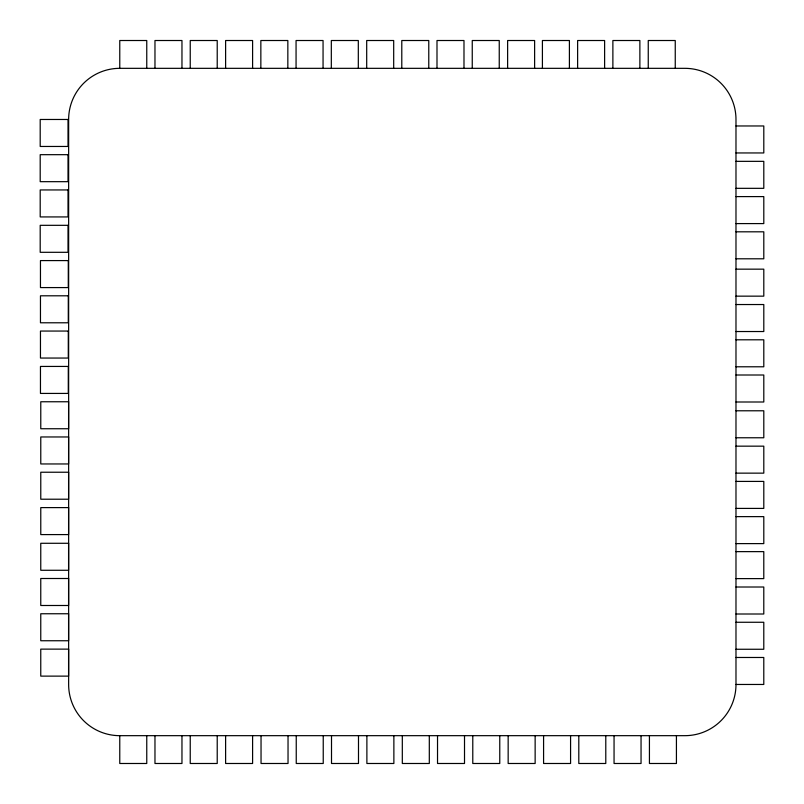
<?xml version="1.0" encoding="UTF-8"?>
<svg xmlns="http://www.w3.org/2000/svg" width="804" height="804" viewBox="0 0 804 804"><rect width="100%" height="100%" fill="white"/><g stroke="black" fill="none" stroke-linecap="round" stroke-linejoin="round"><path stroke-width="1.21" d="M119.766 68.33L684.857 68.33A51.124 51.124 0 0 1 735.982 119.454L735.982 684.546A51.124 51.124 0 0 1 684.857 735.67L119.766 735.67A51.124 51.124 0 0 1 68.641 684.546L68.641 119.454A51.124 51.124 0 0 1 119.766 68.33L119.766 40.512L146.76 40.512L146.76 68.33M735.982 125.967L763.8 125.967L763.8 152.951L735.982 152.951M735.982 161.343L763.8 161.343L763.8 188.327L735.982 188.327M735.982 196.598L763.8 196.598L763.8 223.592L735.982 223.592M735.982 231.813L763.8 231.813L763.8 258.798L735.982 258.798M735.982 269.159L763.8 269.159L763.8 296.153L735.982 296.153M735.982 304.535L763.8 304.535L763.8 331.529L735.982 331.529M735.982 339.801L763.8 339.801L763.8 366.785L735.982 366.785M735.982 375.006L763.8 375.006L763.8 402L735.982 402M735.982 410.784L763.8 410.784L763.8 437.768L735.982 437.768M735.982 446.16L763.8 446.16L763.8 473.144L735.982 473.144M735.982 481.415L763.8 481.415L763.8 508.409L735.982 508.409M735.982 516.63L763.8 516.63L763.8 543.615L735.982 543.615M735.972 551.634L763.79 551.634L763.79 578.619L735.972 578.619M735.972 587.01L763.79 587.01L763.79 614.005L735.972 614.005M735.972 622.266L763.79 622.266L763.79 649.26L735.972 649.26M735.972 657.481L763.79 657.481L763.79 684.465L735.972 684.465M676.425 735.67L676.425 763.488L649.431 763.488L649.431 735.67M675.249 68.33L675.249 40.512L648.255 40.512L648.255 68.33M641.049 735.67L641.049 763.488L614.055 763.488L614.055 735.67M639.873 68.33L639.873 40.512L612.879 40.512L612.879 68.33M605.784 735.67L605.784 763.488L578.8 763.488L578.8 735.67M604.618 68.33L604.618 40.512L577.624 40.512L577.624 68.33M570.579 735.67L570.579 763.488L543.584 763.488L543.584 735.67M569.403 68.33L569.403 40.512L542.409 40.512L542.409 68.33M535.142 735.67L535.142 763.488L508.158 763.488L508.158 735.67M534.62 68.33L534.62 40.512L507.625 40.512L507.625 68.33M499.766 735.67L499.766 763.488L472.782 763.488L472.782 735.67M499.244 68.33L499.244 40.512L472.249 40.512L472.249 68.33M464.511 735.67L464.511 763.488L437.527 763.488L437.527 735.67M463.988 68.33L463.988 40.512L436.994 40.512L436.994 68.33M429.306 735.67L429.306 763.488L402.312 763.488L402.312 735.67M428.773 68.33L428.773 40.512L401.789 40.512L401.789 68.33M393.87 735.67L393.87 763.488L366.885 763.488L366.885 735.67M393.689 68.33L393.689 40.512L366.694 40.512L366.694 68.33M358.494 735.67L358.494 763.488L331.509 763.488L331.509 735.67M358.313 68.33L358.313 40.512L331.318 40.512L331.318 68.33M323.238 735.67L323.238 763.488L296.244 763.488L296.244 735.67M323.057 68.33L323.057 40.512L296.063 40.512L296.063 68.33M288.033 735.67L288.033 763.488L261.039 763.488L261.039 735.67M287.842 68.33L287.842 40.512L260.848 40.512L260.848 68.33M252.597 68.33L252.597 40.512L225.612 40.512L225.612 68.33M252.597 735.67L252.597 763.488L225.612 763.488L225.612 735.67M217.221 68.33L217.221 40.512L190.236 40.512L190.236 68.33M217.221 735.67L217.221 763.488L190.236 763.488L190.236 735.67M181.965 68.33L181.965 40.512L154.971 40.512L154.971 68.33M181.965 735.67L181.965 763.488L154.971 763.488L154.971 735.67M146.76 735.67L146.76 763.488L119.766 763.488L119.766 735.67M68.018 119.474L40.2 119.474L40.2 146.459L68.018 146.459L68.018 119.474M68.018 154.68L40.2 154.68L40.2 181.674L68.018 181.674L68.018 154.68M68.018 189.945L40.2 189.945L40.2 216.929L68.018 216.929L68.018 189.945M68.018 225.321L40.2 225.321L40.2 252.305L68.018 252.305L68.018 225.321M68.28 260.586L40.461 260.586L40.461 287.581L68.28 287.581L68.28 260.586M68.28 295.802L40.461 295.802L40.461 322.786L68.28 322.786L68.28 295.802M68.28 331.057L40.461 331.057L40.461 358.051L68.28 358.051L68.28 331.057M68.28 366.433L40.461 366.433L40.461 393.427L68.28 393.427L68.28 366.433M68.591 401.759L40.773 401.759L40.773 428.743L68.591 428.743L68.591 401.759M68.591 436.964L40.773 436.964L40.773 463.958L68.591 463.958L68.591 436.964M68.591 472.229L40.773 472.229L40.773 499.214L68.591 499.214L68.591 472.229M68.591 507.605L40.773 507.605L40.773 534.59L68.591 534.59L68.591 507.605M68.581 543.283L40.763 543.283L40.763 570.277L68.581 570.277L68.581 543.283M68.581 578.498L40.763 578.498L40.763 605.492L68.581 605.492L68.581 578.498M68.581 613.754L40.763 613.754L40.763 640.748L68.581 640.748L68.581 613.754M68.581 649.129L40.763 649.129L40.763 676.124L68.581 676.124L68.581 649.129"/></g></svg>
